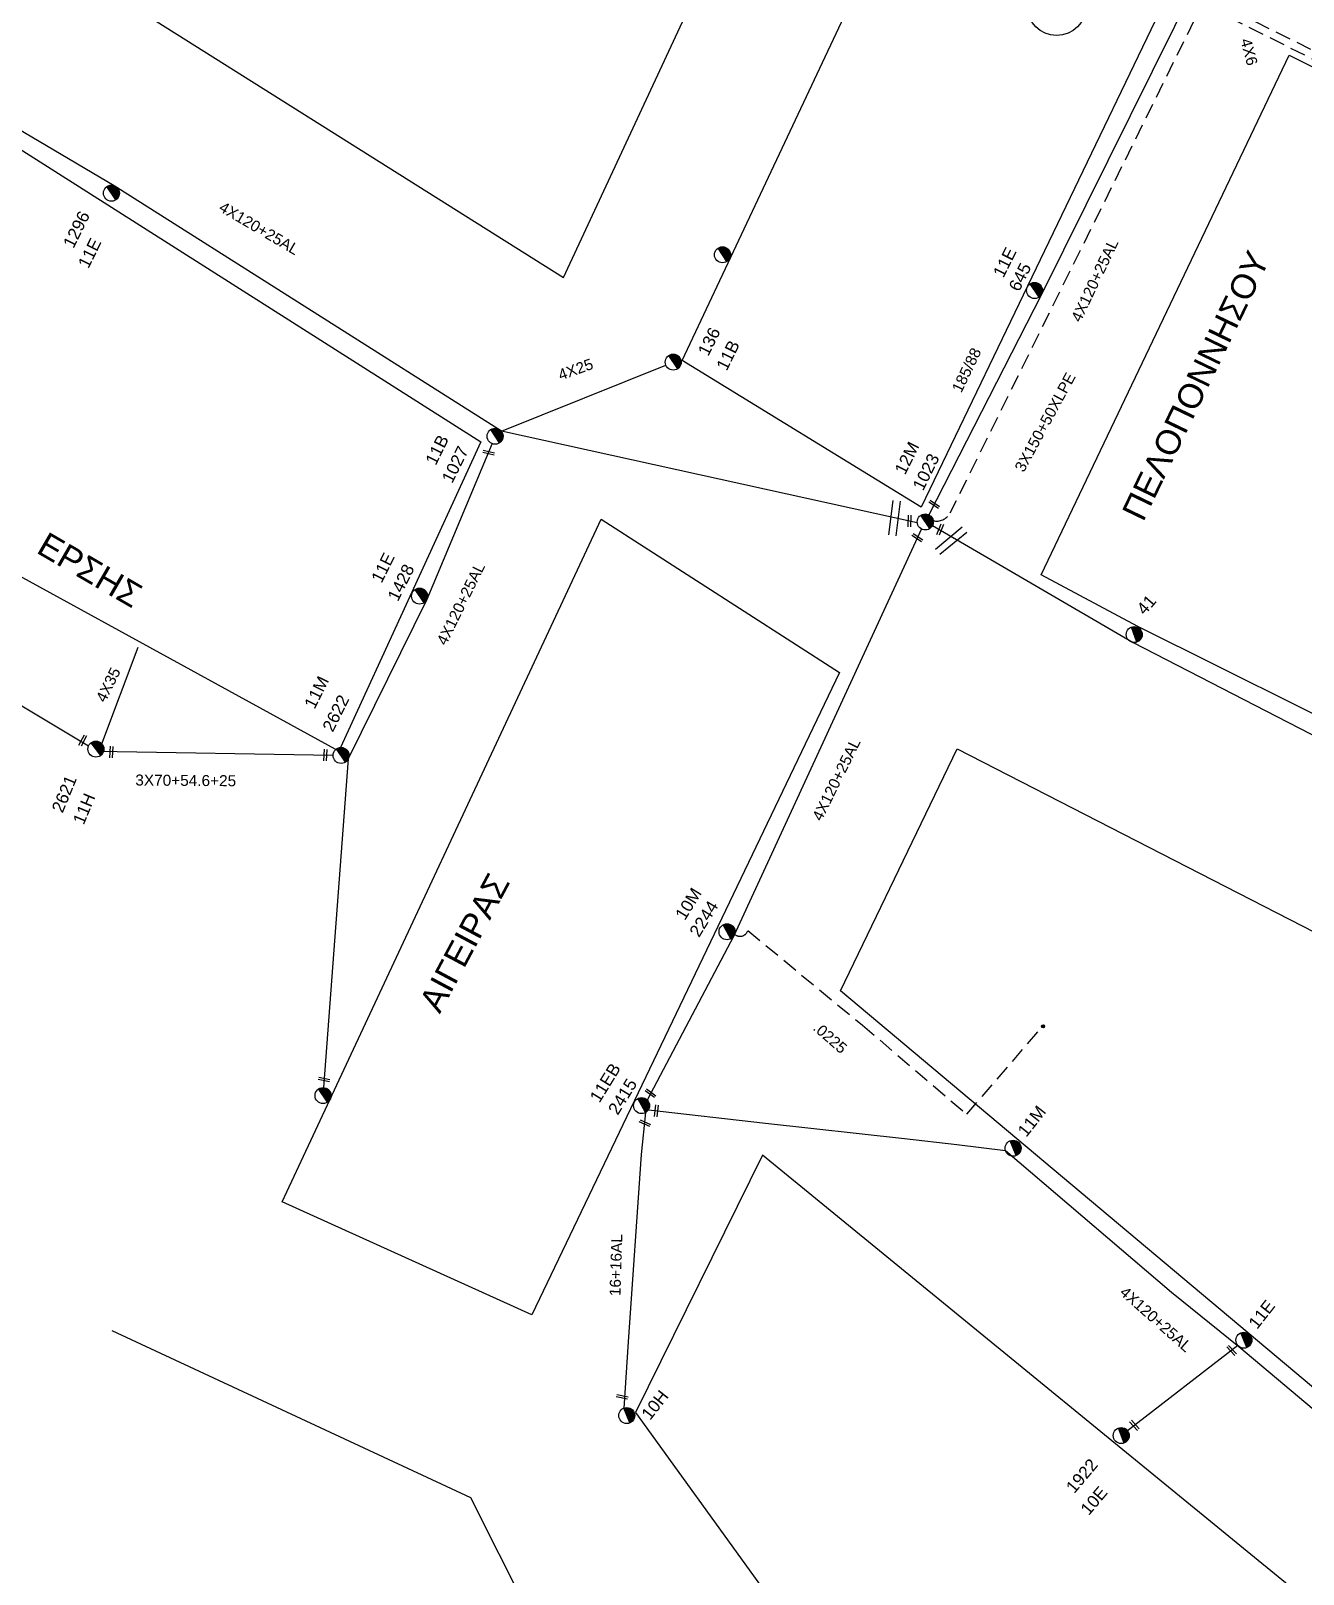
# Model space of a CAD drawing. Header units: millimetres. Extents: x 2087 to 5289, y 222 to 1137.
# Drawn here: x 2512.4 to 2616.4, y 341.2 to 467.4 of the extents above; entities that cross this region are included whole.
import ezdxf

# ---------------------------------------------------------------- set-up
doc = ezdxf.new("R2010")
doc.units = ezdxf.units.MM
doc.linetypes.add('DASHED', pattern=[19.05, 12.7, -6.35])
for name, color, linetype in [('Άγνωστα', 7, 'Continuous'), ('Επιγραφές - Σχήματα', 7, 'Continuous'), ('Καλώδια ΧΤ   3x150AL+50XLPE', 7, 'DASHED'), ('Μηχανική τομή', 7, 'Continuous'), ('Στύλος ΦΜ', 7, 'Continuous'), ('Στύλος ΦΜ @ 1', 7, 'Continuous'), ('Συνδέσεις', 7, 'Continuous'), ('Συνεστραμμένα ΧΤ   3x70+54.6+25 AL', 7, 'SYN_LINE'), ('Συνεστραμμενα ΧΤ  4Χ120+25 Al', 7, 'Continuous'), ('Τομή', 7, 'Continuous'), ('Υπόβαθρο ΔΕΗ', 7, 'Continuous'), ('Υπόγεια καλώδια Παροχών ΧΤ   .0225', 7, 'DASHED'), ('Υπόγεια καλώδια Παροχών ΧΤ   4x25', 7, 'DASHED'), ('Υπόγεια καλώδια Παροχών ΧΤ   4x6', 7, 'DASHED')]:
    doc.layers.add(name, color=color, linetype=linetype)
doc.styles.add('arial', font='arial.ttf')
doc.styles.get("Standard").update_dxf_attribs({"font": 'arial.ttf'})
doc.linetypes.add('SYN_LINE', pattern='A,0.5,-0.0001,["/\\/\\/\\/",Standard,S=0.1,R=0,X=0,Y=-0.05],-0.25', length=0.7501)

# ---------------------------------------------------------------- blocks, each defined once
blk = doc.blocks.new('ΤΟΜΗ')
at = {"layer": 'Τομή', "ltscale": 40}
for p, q in [((-5.68, 0), (5.68, 0)), ((5.68, -2.33), (-5.68, -2.33))]:
    blk.add_line(p, q, dxfattribs=at)
blk = doc.blocks.new('ΜΗΧΑΝΙΚΗ ΤΟΜΗ')
at = {"layer": 'Μηχανική τομή', "ltscale": 40}
for p, q in [((-1.89, 0.78), (1.89, 0.78)), ((1.89, 0), (-1.89, 0))]:
    blk.add_line(p, q, dxfattribs=at)
blk = doc.blocks.new('ΥΠΑΡΧΩΝ ΤΣΙΜΕΝΤΕΝΙΟΣ ΣΤΥΛΟΣ')
at = {"layer": 'Στύλος ΦΜ'}
blk.add_hatch(color=7, dxfattribs=at).paths.add_polyline_path([(-1.29, -2.28, 0.574793), (2.62, 0, 0.268822), (1.3, 2.27)])
at = {"layer": 'Στύλος ΦΜ', "color": 7}
blk.add_line((-1.29, -2.28), (1.3, 2.27), dxfattribs=at)
blk.add_circle((0, 0), 2.62, dxfattribs=at)
at = {"layer": 'Στύλος ΦΜ', "flags": 4}
for tag, p in [('ΑΡΙΘΜΟΣ', (-4.68, 8.05)), ('ΤΥΠΟΣ', (-4.91, 3.03))]:
    blk.add_attdef(tag, p, '', height=4, dxfattribs=at)
blk = doc.blocks.new('_ΣΥΝΔΕΣΗ')
at = {"layer": 'Συνδέσεις', "linetype": 'SYN_LINE', "ltscale": 40}
blk.add_hatch(color=256, dxfattribs=at).paths.add_polyline_path([(0.5, -0.01, 1), (-0.5, -0.01, 1)])
at = {"layer": 'Συνδέσεις'}
blk.add_circle((0, -0.01), 0.5, dxfattribs=at)

msp = doc.modelspace()

# ---------------------------------------------------------------- linework, layer by layer
at = {"layer": 'Άγνωστα', "color": 6, "linetype": 'SYN_LINE', "ltscale": 10}
for points in [[(2550.84, 434.69), (2564.29, 440.08)], [(2550.08, 433.67), (2544.73, 420.91), (2538.32, 407.88), (2536.3, 381.01)], [(2518.15, 409.13), (2521.14, 417.03)]]:
    msp.add_lwpolyline(points, dxfattribs=at)
at = {"layer": 'Άγνωστα', "color": 27}
msp.add_lwpolyline([(2562.62, 378.96), (2562.29, 375.54), (2561.22, 360.22), (2560.86, 354.8)], dxfattribs=at)
at = {"layer": 'Άγνωστα', "color": 85, "linetype": 'SYN_LINE', "ltscale": 10}
msp.add_lwpolyline([(2602.06, 352.97), (2611.08, 359.93)], dxfattribs=at)
at = {"layer": 'Επιγραφές - Σχήματα'}
msp.add_circle((2596.26, 469.45), 2.41, dxfattribs=at)
at = {"layer": 'Καλώδια ΧΤ   3x150AL+50XLPE', "color": 6, "linetype": 'DASHED', "ltscale": 0.1}
for points in [[(2654.84, 444.89), (2656.26, 447.53), (2640.09, 455.62, 0.369416), (2637.52, 455.68), (2608.42, 470.21), (2609.9, 473.18), (2601.61, 477.28, 1.055549), (2601.15, 476.89), (2601.43, 476.75)], [(2603.3, 474.52), (2605.93, 473.22, 0.359668), (2607.5, 468.24), (2587.54, 427.97, -0.331916), (2586.16, 427.36)]]:
    msp.add_lwpolyline(points, format="xyb", dxfattribs=at)
at = {"layer": 'Καλώδια ΧΤ   3x150AL+50XLPE', "color": 85, "linetype": 'DASHED', "ltscale": 0.1}
msp.add_lwpolyline([(2654.36, 445.13), (2654.93, 446.27), (2640.34, 453.55, -0.643115), (2637.02, 455.21), (2607.47, 469.97, 0.591262), (2607.7, 471.43)], format="xyb", dxfattribs=at)
at = {"layer": 'Συνεστραμμένα ΧΤ   3x70+54.6+25 AL', "color": 6, "linetype": 'SYN_LINE', "ltscale": 10}
for points in [[(2517.06, 408.93), (2504.02, 416.71)], [(2517.8, 408.52), (2537.08, 408.18)]]:
    msp.add_lwpolyline(points, dxfattribs=at)
at = {"layer": 'Συνεστραμμενα ΧΤ  4Χ120+25 Al', "color": 85, "linetype": 'SYN_LINE', "ltscale": 10}
for points in [[(2612.85, 484.43), (2607.7, 471.43), (2595.03, 445.87), (2585.81, 427.84)], [(2585.2, 426.69), (2569.86, 393.41), (2562.77, 379.99)], [(2562.87, 379.19), (2572.46, 378.11), (2583.81, 376.84), (2588.11, 376.36), (2592.07, 375.87), (2605.65, 364.27), (2611.17, 359.84), (2624.01, 349.04), (2631.3, 342.71), (2631.68, 342.4)]]:
    msp.add_lwpolyline(points, dxfattribs=at)
at = {"layer": 'Συνεστραμμενα ΧΤ  4Χ120+25 Al', "color": 6, "linetype": 'SYN_LINE', "ltscale": 10}
msp.add_lwpolyline([(2584.86, 427.2), (2550.84, 434.69), (2519.16, 454.76), (2489.05, 472.54)], dxfattribs=at)
at = {"layer": 'Συνεστραμμενα ΧΤ  4Χ120+25 Al', "color": 173, "linetype": 'SYN_LINE', "ltscale": 10}
msp.add_lwpolyline([(2586.1, 426.97), (2602.52, 417.4), (2619.72, 408.54), (2637.55, 399.36), (2651.54, 392.23), (2666.6, 384.55), (2683.22, 376.36)], dxfattribs=at)
at = {"layer": 'Υπόβαθρο ΔΕΗ'}
for points in [[(2489.98, 488.74), (2555.91, 447.24), (2574.83, 487.88), (2505.31, 521.78), (2489.98, 488.74)], [(2585.28, 482.22), (2606.08, 471.9), (2585.18, 428.47), (2565.64, 440.46), (2585.28, 482.22)], [(2672.5, 383.37), (2643.27, 397.88), (2622.85, 408.8), (2602.9, 418.71), (2595, 422.93), (2615.3, 465.43), (2693.83, 426.17), (2672.5, 383.37)], [(2559, 427.5), (2578.51, 414.95), (2553.34, 362.42), (2532.92, 371.67), (2559, 427.5)], [(2654.19, 346.71), (2632.39, 343.78), (2578.59, 388.91), (2588.14, 408.7), (2665.46, 369.05), (2654.19, 346.71)], [(2601.85, 299.06), (2613.5, 295.64), (2621.42, 335.24), (2572.2, 375.49), (2561.82, 354.43), (2601.85, 299.06)], [(2506.98, 235.43), (2571.52, 301.39), (2548.33, 347.46), (2519.01, 361.12)]]:
    msp.add_lwpolyline(points, dxfattribs=at)
msp.add_lwpolyline([(2549.17, 433.81), (2537.54, 408.53), (2498.43, 429.94), (2487.15, 470.37), (2489.02, 472.03)], close=True, dxfattribs=at)
at = {"layer": 'Υπόγεια καλώδια Παροχών ΧΤ   .0225', "color": 85, "ltscale": 0.1}
msp.add_lwpolyline([(2569.92, 393.55, 0.553548), (2571, 393.85), (2571, 393.85), (2571, 393.85), (2580.37, 386.11), (2588.92, 378.82), (2594.83, 385.69)], format="xyb", dxfattribs=at)

# ---------------------------------------------------------------- block references
at = {"layer": 'Μηχανική τομή'}
for p, xscale, yscale, zscale, rotation in [((2549.82, 433.02), 0.2499999999999998, 0.2499999999999998, 0.2499999999999998, 167.7364677328282), ((2586.3, 428.79), 0.2499999999999997, 0.2499999999999997, 0.2499999999999997, 146.5828537588671), ((2584.32, 427.34), 0.2499999999999997, 0.2499999999999997, 0.2499999999999997, 88.06129514835645), ((2586.83, 426.61), 0.249999999999919, 0.249999999999919, 0.249999999999919, 68.45138536945211), ((2584.92, 426.07), 0.2499999999999997, 0.2499999999999997, 0.2499999999999997, 146.5828537588671), ((2516.68, 409.34), 0.2499999999999998, 0.2499999999999998, 0.2499999999999998, 62.28317222709645), ((2519.02, 408.44), 0.2499999999999998, 0.2499999999999998, 0.2499999999999998, 86.65361319583268), ((2536.54, 408.19), 0.2499999999999998, 0.2499999999999998, 0.2499999999999998, 86.65361319583268), ((2536.36, 381.76), 0.2499999999999998, 0.2499999999999998, 0.2499999999999998, 167.7364677328282), ((2563.09, 380.62), 0.2499999999999997, 0.2499999999999997, 0.2499999999999997, 143.7593236391131), ((2563.43, 379.12), 0.2499999999999997, 0.2499999999999997, 0.2499999999999997, 263.2616322794149), ((2562.54, 378.01), 0.2499999999999997, 0.2499999999999997, 0.2499999999999997, 336.2836406470965), ((2610.65, 359.58), 0.2499999999999997, 0.2499999999999997, 0.2499999999999997, 132.8798031755994), ((2560.74, 355.82), 0.2499999999999998, 0.2499999999999998, 0.2499999999999998, 167.7364677328282), ((2602.7, 353.45), 0.2499999999999997, 0.2499999999999997, 0.2499999999999997, 132.8798031755994)]:
    msp.add_blockref('ΜΗΧΑΝΙΚΗ ΤΟΜΗ', p, dxfattribs=dict(at, xscale=xscale, yscale=yscale, zscale=zscale, rotation=rotation))
at = {"layer": 'Στύλος ΦΜ @ 1', "ltscale": 40}
ref = msp.add_blockref('ΥΠΑΡΧΩΝ ΤΣΙΜΕΝΤΕΝΙΟΣ ΣΤΥΛΟΣ', (2518.94, 454.15), dxfattribs=dict(at, xscale=0.2499999999999999, yscale=0.2499999999999999, zscale=0.2499999999999999, rotation=63.56721500158984))
ref.add_attrib('ΤΥΠΟΣ', '11E', (2517.05, 447.92), dxfattribs={"layer": 'Στύλος ΦΜ', "height": 1, "rotation": 63.5672, "flags": 4})
ref.add_attrib('ΑΡΙΘΜΟΣ', '1296', (2515.83, 449.57), dxfattribs={"layer": 'Στύλος ΦΜ', "height": 1, "rotation": 63.5672, "flags": 4})
at = {"layer": 'Στύλος ΦΜ @ 1', "ltscale": 40, "xscale": 0.2499999999999999, "yscale": 0.2499999999999999, "zscale": 0.2499999999999999, "rotation": 63.56721500158984}
for p in [(2568.93, 449.11), (2536.25, 380.35)]:
    msp.add_blockref('ΥΠΑΡΧΩΝ ΤΣΙΜΕΝΤΕΝΙΟΣ ΣΤΥΛΟΣ', p, dxfattribs=at)
at = {"layer": 'Στύλος ΦΜ @ 1', "ltscale": 40}
ref = msp.add_blockref('ΥΠΑΡΧΩΝ ΤΣΙΜΕΝΤΕΝΙΟΣ ΣΤΥΛΟΣ', (2594.46, 446.19), dxfattribs=dict(at, xscale=0.2499999999999999, yscale=0.2499999999999999, zscale=0.2499999999999999, rotation=63.56721500158984))
ref.add_attrib('ΤΥΠΟΣ', '645', (2593.19, 446.03), dxfattribs={"layer": 'Στύλος ΦΜ', "height": 1, "rotation": 63.5672, "flags": 4})
ref.add_attrib('ΑΡΙΘΜΟΣ', '11E', (2591.91, 447.16), dxfattribs={"layer": 'Στύλος ΦΜ', "height": 1, "rotation": 63.5672, "flags": 4})
ref = msp.add_blockref('ΥΠΑΡΧΩΝ ΤΣΙΜΕΝΤΕΝΙΟΣ ΣΤΥΛΟΣ', (2564.9, 440.33), dxfattribs=dict(at, xscale=0.2499999999999999, yscale=0.2499999999999999, zscale=0.2499999999999999, rotation=63.56721500158984))
ref.add_attrib('ΤΥΠΟΣ', '11B', (2569.27, 439.56), dxfattribs={"layer": 'Στύλος ΦΜ', "height": 1, "rotation": 63.5672, "flags": 4})
ref.add_attrib('ΑΡΙΘΜΟΣ', '136', (2567.76, 440.76), dxfattribs={"layer": 'Στύλος ΦΜ', "height": 1, "rotation": 63.5672, "flags": 4})
ref = msp.add_blockref('ΥΠΑΡΧΩΝ ΤΣΙΜΕΝΤΕΝΙΟΣ ΣΤΥΛΟΣ', (2550.33, 434.27), dxfattribs=dict(at, xscale=0.2499999999999999, yscale=0.2499999999999999, zscale=0.2499999999999999, rotation=63.56721500158984))
ref.add_attrib('ΤΥΠΟΣ', '1027', (2546.81, 430.35), dxfattribs={"layer": 'Στύλος ΦΜ', "height": 1, "rotation": 63.5672, "flags": 4})
ref.add_attrib('ΑΡΙΘΜΟΣ', '11B', (2545.47, 431.83), dxfattribs={"layer": 'Στύλος ΦΜ', "height": 1, "rotation": 63.5672, "flags": 4})
ref = msp.add_blockref('ΥΠΑΡΧΩΝ ΤΣΙΜΕΝΤΕΝΙΟΣ ΣΤΥΛΟΣ', (2585.52, 427.26), dxfattribs=dict(at, xscale=0.2499999999999999, yscale=0.2499999999999999, zscale=0.2499999999999999, rotation=63.56721500158984))
ref.add_attrib('ΤΥΠΟΣ', '1023', (2585.33, 429.74), dxfattribs={"layer": 'Στύλος ΦΜ', "height": 1, "rotation": 63.5672, "flags": 4})
ref.add_attrib('ΑΡΙΘΜΟΣ', '12Μ', (2583.86, 431.05), dxfattribs={"layer": 'Στύλος ΦΜ', "height": 1, "rotation": 63.5672, "flags": 4})
ref = msp.add_blockref('ΥΠΑΡΧΩΝ ΤΣΙΜΕΝΤΕΝΙΟΣ ΣΤΥΛΟΣ', (2544.15, 421.2), dxfattribs=dict(at, xscale=0.2499999999999999, yscale=0.2499999999999999, zscale=0.2499999999999999, rotation=63.56721500158984))
ref.add_attrib('ΤΥΠΟΣ', '1428', (2542.38, 420.7), dxfattribs={"layer": 'Στύλος ΦΜ', "height": 1, "rotation": 63.5672, "flags": 4})
ref.add_attrib('ΑΡΙΘΜΟΣ', '11E', (2541.04, 422.19), dxfattribs={"layer": 'Στύλος ΦΜ', "height": 1, "rotation": 63.5672, "flags": 4})
ref = msp.add_blockref('ΥΠΑΡΧΩΝ ΤΣΙΜΕΝΤΕΝΙΟΣ ΣΤΥΛΟΣ', (2602.61, 418.05), dxfattribs=dict(at, xscale=0.2499999999999998, yscale=0.2499999999999998, zscale=0.2499999999999998, rotation=49.14373969491361))
ref.add_attrib('ΑΡΙΘΜΟΣ', '41', (2603.47, 419.58), dxfattribs={"layer": 'Στύλος ΦΜ', "height": 1, "rotation": 49.1437, "flags": 4})
ref = msp.add_blockref('ΥΠΑΡΧΩΝ ΤΣΙΜΕΝΤΕΝΙΟΣ ΣΤΥΛΟΣ', (2537.73, 408.17), dxfattribs=dict(at, xscale=0.2499999999999999, yscale=0.2499999999999999, zscale=0.2499999999999999, rotation=63.56721500158984))
ref.add_attrib('ΤΥΠΟΣ', '2622', (2537.05, 410.01), dxfattribs={"layer": 'Στύλος ΦΜ', "height": 1, "rotation": 63.5672, "flags": 4})
ref.add_attrib('ΑΡΙΘΜΟΣ', '11Μ', (2535.56, 411.89), dxfattribs={"layer": 'Στύλος ΦΜ', "height": 1, "rotation": 63.5672, "flags": 4})
ref = msp.add_blockref('ΥΠΑΡΧΩΝ ΤΣΙΜΕΝΤΕΝΙΟΣ ΣΤΥΛΟΣ', (2517.67, 408.69), dxfattribs=dict(at, xscale=0.2499999999999998, yscale=0.2499999999999998, zscale=0.2499999999999998, rotation=67.38432329642389))
ref.add_attrib('ΤΥΠΟΣ', '11H', (2516.67, 402.43), dxfattribs={"layer": 'Στύλος ΦΜ', "height": 1, "rotation": 67.3843, "flags": 4})
ref.add_attrib('ΑΡΙΘΜΟΣ', '2621', (2514.94, 403.4), dxfattribs={"layer": 'Στύλος ΦΜ', "height": 1, "rotation": 67.3843, "flags": 4})
ref = msp.add_blockref('ΥΠΑΡΧΩΝ ΤΣΙΜΕΝΤΕΝΙΟΣ ΣΤΥΛΟΣ', (2569.3, 393.75), dxfattribs=dict(at, xscale=0.2499999999999998, yscale=0.2499999999999998, zscale=0.2499999999999998, rotation=58.3266867666819))
ref.add_attrib('ΤΥΠΟΣ', '10Μ', (2565.85, 394.62), dxfattribs={"layer": 'Στύλος ΦΜ', "height": 1, "rotation": 58.3267, "flags": 4})
ref.add_attrib('ΑΡΙΘΜΟΣ', '2244', (2567.01, 393.23), dxfattribs={"layer": 'Στύλος ΦΜ', "height": 1, "rotation": 58.3267, "flags": 4})
ref = msp.add_blockref('ΥΠΑΡΧΩΝ ΤΣΙΜΕΝΤΕΝΙΟΣ ΣΤΥΛΟΣ', (2562.31, 379.53), dxfattribs=dict(at, xscale=0.2499999999999998, yscale=0.2499999999999998, zscale=0.2499999999999998, rotation=58.3266867666819))
ref.add_attrib('ΤΥΠΟΣ', '11EB', (2558.86, 379.69), dxfattribs={"layer": 'Στύλος ΦΜ', "height": 1, "rotation": 58.3267, "flags": 4})
ref.add_attrib('ΑΡΙΘΜΟΣ', '2415', (2560.36, 378.69), dxfattribs={"layer": 'Στύλος ΦΜ', "height": 1, "rotation": 58.3267, "flags": 4})
ref = msp.add_blockref('ΥΠΑΡΧΩΝ ΤΣΙΜΕΝΤΕΝΙΟΣ ΣΤΥΛΟΣ', (2592.7, 376.05), dxfattribs=dict(at, xscale=0.2499999999999999, yscale=0.2499999999999999, zscale=0.2499999999999999, rotation=51.76851170533031))
ref.add_attrib('ΤΥΠΟΣ', '11Μ', (2593.78, 376.89), dxfattribs={"layer": 'Στύλος ΦΜ', "height": 1, "rotation": 51.7685, "flags": 4})
ref = msp.add_blockref('ΥΠΑΡΧΩΝ ΤΣΙΜΕΝΤΕΝΙΟΣ ΣΤΥΛΟΣ', (2611.58, 360.35), dxfattribs=dict(at, xscale=0.2499999999999999, yscale=0.2499999999999999, zscale=0.2499999999999999, rotation=51.76851170533031))
ref.add_attrib('ΤΥΠΟΣ', '11E', (2612.66, 361.18), dxfattribs={"layer": 'Στύλος ΦΜ', "height": 1, "rotation": 51.7685, "flags": 4})
ref = msp.add_blockref('ΥΠΑΡΧΩΝ ΤΣΙΜΕΝΤΕΝΙΟΣ ΣΤΥΛΟΣ', (2561.1, 354.19), dxfattribs=dict(at, xscale=0.2499999999999999, yscale=0.2499999999999999, zscale=0.2499999999999999, rotation=51.76851170533031))
ref.add_attrib('ΤΥΠΟΣ', '10H', (2563, 353.74), dxfattribs={"layer": 'Στύλος ΦΜ', "height": 1, "rotation": 51.7685, "flags": 4})
ref = msp.add_blockref('ΥΠΑΡΧΩΝ ΤΣΙΜΕΝΤΕΝΙΟΣ ΣΤΥΛΟΣ', (2601.55, 352.55), dxfattribs=dict(at, xscale=0.2499999999999998, yscale=0.2499999999999998, zscale=0.2499999999999998, rotation=49.72104513493152))
ref.add_attrib('ΤΥΠΟΣ', '10E', (2598.89, 345.96), dxfattribs={"layer": 'Στύλος ΦΜ', "height": 1, "rotation": 49.721, "flags": 4})
ref.add_attrib('ΑΡΙΘΜΟΣ', '1922', (2597.7, 347.75), dxfattribs={"layer": 'Στύλος ΦΜ', "height": 1, "rotation": 49.721, "flags": 4})
at = {"layer": 'Συνδέσεις', "xscale": 0.25, "yscale": 0.25, "zscale": 0.25}
msp.add_blockref('_ΣΥΝΔΕΣΗ', (2595.15, 386.02), dxfattribs=at)
at = {"layer": 'Τομή'}
for p, xscale, yscale, zscale, rotation in [((2583.29, 427.54), 0.2499999999999995, 0.2499999999999995, 0.2499999999999995, 262.6895448911566), ((2587.82, 425.5), 0.2499999999999999, 0.2499999999999999, 0.2499999999999999, 219.370832142187)]:
    msp.add_blockref('ΤΟΜΗ', p, dxfattribs=dict(at, xscale=xscale, yscale=yscale, zscale=zscale, rotation=rotation))

# ---------------------------------------------------------------- texts
at = {"ltscale": 40, "char_height": 2, "width": 21.1415, "attachment_point": 1, "style": 'arial'}
for s, insert, rotation in [('ΕΡΣΗΣ', (2513.71, 426.52), 329.8719), ('ΑΙΓΕΙΡΑΣ', (2544.04, 387.93), 61.8645)]:
    msp.add_mtext(s, dxfattribs=dict(at, insert=insert, rotation=rotation))
at = {"layer": 'Άγνωστα', "ltscale": 40, "char_height": 0.9, "attachment_point": 1, "style": 'arial'}
for s, insert, width, rotation in [('4X120+25AL', (2528.11, 453.52), 69.1904, 329.6165), ('4X120+25AL', (2597.4, 443.92), 69.1904, 64.5625), ('185/88', (2587.65, 438.15), 69.1904, 64.1926), ('3X150+50XLPE', (2592.78, 431.69), 11.944, 61.4975), ('4X120+25AL', (2545.5, 417.5), 69.1904, 63.7707), ('4X35', (2517.62, 412.83), 69.1904, 63.7707), ('4X120+25AL', (2576.22, 403.13), 69.1904, 63.7707), ('3Χ70+54.6+25', (2520.9, 406.61), 69.1904, 359.568), ('16+16AL', (2559.68, 363.97), 69.1904, 88.1794), ('4X120+25AL', (2601.95, 364.83), 69.1904, 318.4313)]:
    msp.add_mtext(s, dxfattribs=dict(at, insert=insert, width=width, rotation=rotation))
at = {"layer": 'Επιγραφές - Σχήματα', "ltscale": 40, "insert": (2601.54, 428.07), "char_height": 2, "width": 21.1415, "attachment_point": 1, "rotation": 64.249, "style": 'arial'}
msp.add_mtext('ΠΕΛΟΠΟΝΝΗΣΟΥ', dxfattribs=at)
at = {"layer": 'Υπόγεια καλώδια Παροχών ΧΤ   .0225', "ltscale": 40, "insert": (2576.85, 386.46), "char_height": 0.9, "width": 69.1904, "attachment_point": 1, "rotation": 318.9038, "style": 'arial'}
msp.add_mtext('.0225', dxfattribs=at)
at = {"layer": 'Υπόγεια καλώδια Παροχών ΧΤ   4x25', "ltscale": 40, "insert": (2555.38, 439.67), "char_height": 0.9, "width": 69.1904, "attachment_point": 1, "rotation": 19.7843, "style": 'arial'}
msp.add_mtext('4X25', dxfattribs=at)
at = {"layer": 'Υπόγεια καλώδια Παροχών ΧΤ   4x6', "ltscale": 40, "insert": (2612.16, 466.9), "char_height": 0.9, "width": 3.3922, "attachment_point": 1, "rotation": 284.8786, "style": 'arial'}
msp.add_mtext('4X6', dxfattribs=at)

doc.saveas('drawing.dxf')
